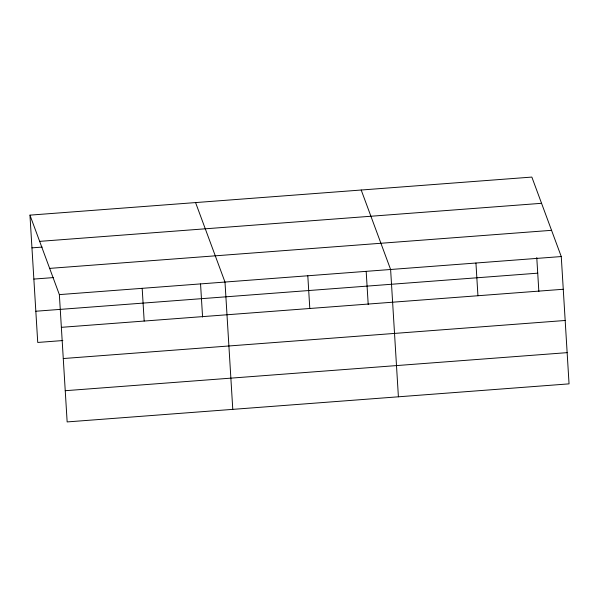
<?xml version="1.0" encoding="UTF-8"?>
<svg xmlns="http://www.w3.org/2000/svg" width="599" height="599" viewBox="0 0 599 599"><rect width="100%" height="100%" fill="white"/><g stroke="black" fill="none" stroke-linecap="round" stroke-linejoin="round"><path stroke-width="0.9" d="M29.95 215.138L531.852 177.079L561.263 256.552L569.05 383.862L67.148 421.921L59.361 294.611L29.95 215.138L37.737 342.448L62.858 340.546M39.654 241.367L541.556 203.308M31.949 247.859L42.185 247.08M49.657 268.389L551.559 230.323M33.858 279.074L53.401 277.592M59.361 294.611L561.263 256.552M35.828 311.233L537.73 273.174M61.368 327.331L563.262 289.265M63.277 358.539L565.171 320.48M65.239 390.705L567.141 352.646M361.204 190.025L390.615 269.49L398.402 396.8M195.573 202.582L224.992 282.054L232.779 409.357M536.771 257.555L538.853 291.533M475.943 263.021L477.942 295.741M366.184 271.414L368.205 304.479M307.804 275.772L309.803 308.485M200.553 283.971L202.574 317.036M142.18 288.329L144.179 321.049"/></g></svg>
